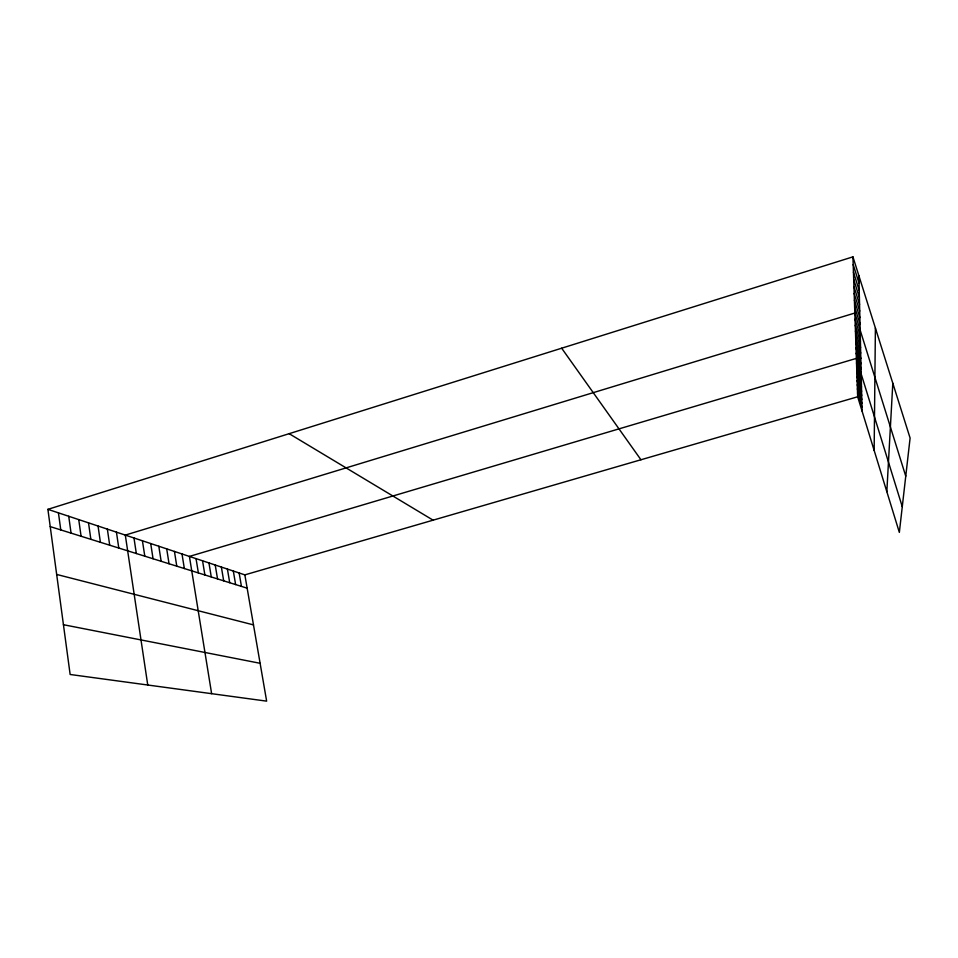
<?xml version="1.0" encoding="UTF-8"?>
<svg xmlns="http://www.w3.org/2000/svg" width="958" height="958" viewBox="0 0 958 958"><rect width="100%" height="100%" fill="white"/><g stroke="black" fill="none" stroke-linecap="round" stroke-linejoin="round"><path stroke-width="1.44" d="M874.151 450.416L875.396 328.067M886.833 491.67L892.808 383.236M47.9 509.345L244.853 574.872L266.647 701.148L70.138 674.48L47.9 509.345L852.931 256.852L910.1 438.046L899.346 532.397L857.673 396.78L852.931 256.852M244.853 574.872L857.673 396.78M63.432 624.712L260.109 663.295M56.666 574.441L253.487 624.891M50.223 526.613L247.152 588.176M289.148 433.675L433.1 520.17M561.663 348.209L640.95 459.768M853.195 264.6L859.063 283.209M853.446 272.12L859.23 290.49M853.698 279.425L859.398 297.567M853.937 286.526L859.554 304.44M854.177 293.435L859.709 311.122M854.404 300.153L859.865 317.613M854.62 306.68L860.009 323.936M905.753 476.174L854.835 313.038L125.306 535.091L147.748 685.018M855.051 319.23L860.296 336.066M855.255 325.265L860.428 341.898M855.446 331.133L860.571 347.586M855.638 336.857L860.691 353.119M855.829 342.449L860.823 358.52M856.021 347.886L860.943 363.777M856.201 353.203L861.062 368.914M902.268 506.71L856.368 358.388L189.409 556.418L211.634 693.688M856.536 363.022L861.29 378.41M856.68 367.561L861.386 382.793M856.835 372.003L861.493 387.092M856.979 376.35L861.589 391.295M857.123 380.613L861.685 395.403M857.266 384.781L861.781 399.438M857.41 388.864L861.877 403.378M857.542 392.864L861.96 407.246M239.141 572.968L241.44 586.392M233.321 571.04L235.632 584.572M227.405 569.064L229.716 582.715M221.37 567.052L223.681 580.835M215.215 565.004L217.538 578.919M208.952 562.921L211.275 576.956M202.557 560.801L204.892 574.956M196.043 558.634L198.378 572.92M181.996 553.964L184.343 568.537M174.44 551.437L176.775 566.178M166.704 548.874L169.051 563.759M158.8 546.24L161.148 561.28M150.705 543.545L153.064 558.754M142.431 540.791L144.79 556.167M133.976 537.977L136.323 553.52M116.433 532.145L118.792 548.048M107.356 529.127L109.703 545.21M98.051 526.026L100.398 542.3M88.519 522.852L90.854 539.318M78.736 519.607L81.083 536.252M68.725 516.266L71.06 533.127M58.438 512.853L60.773 529.906M858.883 275.712L862.056 411.03"/></g></svg>
